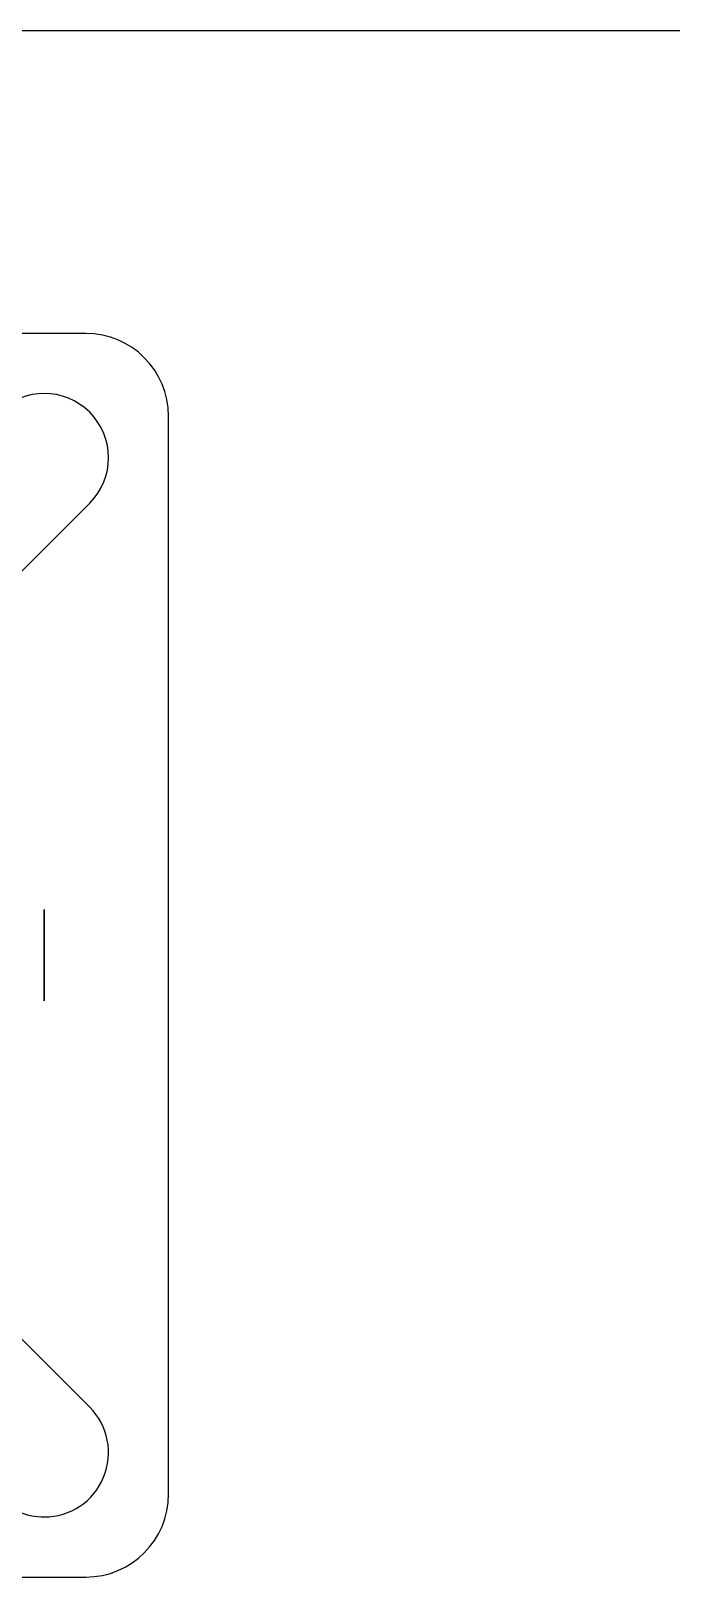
# Model space of a CAD drawing. Header units: millimetres. Extents: x 10366 to 13995, y 24552 to 29685.
# Drawn here: x 12674.9 to 12706.8, y 27296.4 to 27373.2 of the extents above; entities that cross this region are included whole.
import ezdxf

# ---------------------------------------------------------------- set-up
doc = ezdxf.new("R2010")
doc.units = ezdxf.units.MM
doc.header["$LTSCALE"] = 3
doc.layers.add('DomyÅ›lny', color=7, linetype='Continuous')

msp = doc.modelspace()

# ---------------------------------------------------------------- linework, layer by layer
at = {"layer": 'DomyÅ›lny'}
for p, q in [((12848.66, 27373.174), (12631.782, 27373.174)), ((12677.663, 27358.148), (12624.111, 27358.148)), ((12681.783, 27300.476), (12681.783, 27354.028)), ((12677.861, 27349.711), (12672.712, 27344.562)), ((12672.712, 27309.943), (12677.861, 27304.793)), ((12624.111, 27296.357), (12677.663, 27296.357))]:
    msp.add_line(p, q, dxfattribs=at)
msp.add_polyline3d([(12675.604, 27329.518, 0), (12675.604, 27329.518, 0), (12675.604, 27329.518, 0), (12675.604, 27329.518, 0), (12675.604, 27329.518, 0), (12675.604, 27329.518, 0), (12675.604, 27329.518, 0), (12675.604, 27329.518, 0), (12675.604, 27329.518, 0), (12675.604, 27329.518, 0), (12675.604, 27329.517, 0), (12675.604, 27329.514, 0), (12675.604, 27329.502, 0), (12675.604, 27329.452, 0), (12675.604, 27329.239, 0), (12675.604, 27325.329, 0), (12675.604, 27324.997, 0), (12675.604, 27324.989, 0), (12675.604, 27324.987, 0), (12675.604, 27324.987, 0), (12675.604, 27324.987, 0), (12675.604, 27324.987, 0), (12675.604, 27324.987, 0), (12675.604, 27324.987, 0), (12675.604, 27324.987, 0), (12675.604, 27324.987, 0), (12675.604, 27324.987, 0), (12675.604, 27324.987, 0), (12675.604, 27324.987, 0), (12675.604, 27324.987, 0), (12675.604, 27324.987, 0), (12675.604, 27324.987, 0), (12675.604, 27324.988, 0), (12675.604, 27324.99, 0), (12675.604, 27325.002, 0), (12675.604, 27325.053, 0), (12675.604, 27325.266, 0)], close=True, dxfattribs=at)
for centre, radius, start, end in [((12677.663, 27354.028), 4.119, 0, 90), ((12675.604, 27351.969), 3.193, 315, 135), ((12675.604, 27302.536), 3.193, 270, 45), ((12675.604, 27302.536), 3.193, 225, 270), ((12677.663, 27300.476), 4.119, 270, 0)]:
    msp.add_arc(centre, radius, start, end, dxfattribs=at)

doc.saveas('drawing.dxf')
